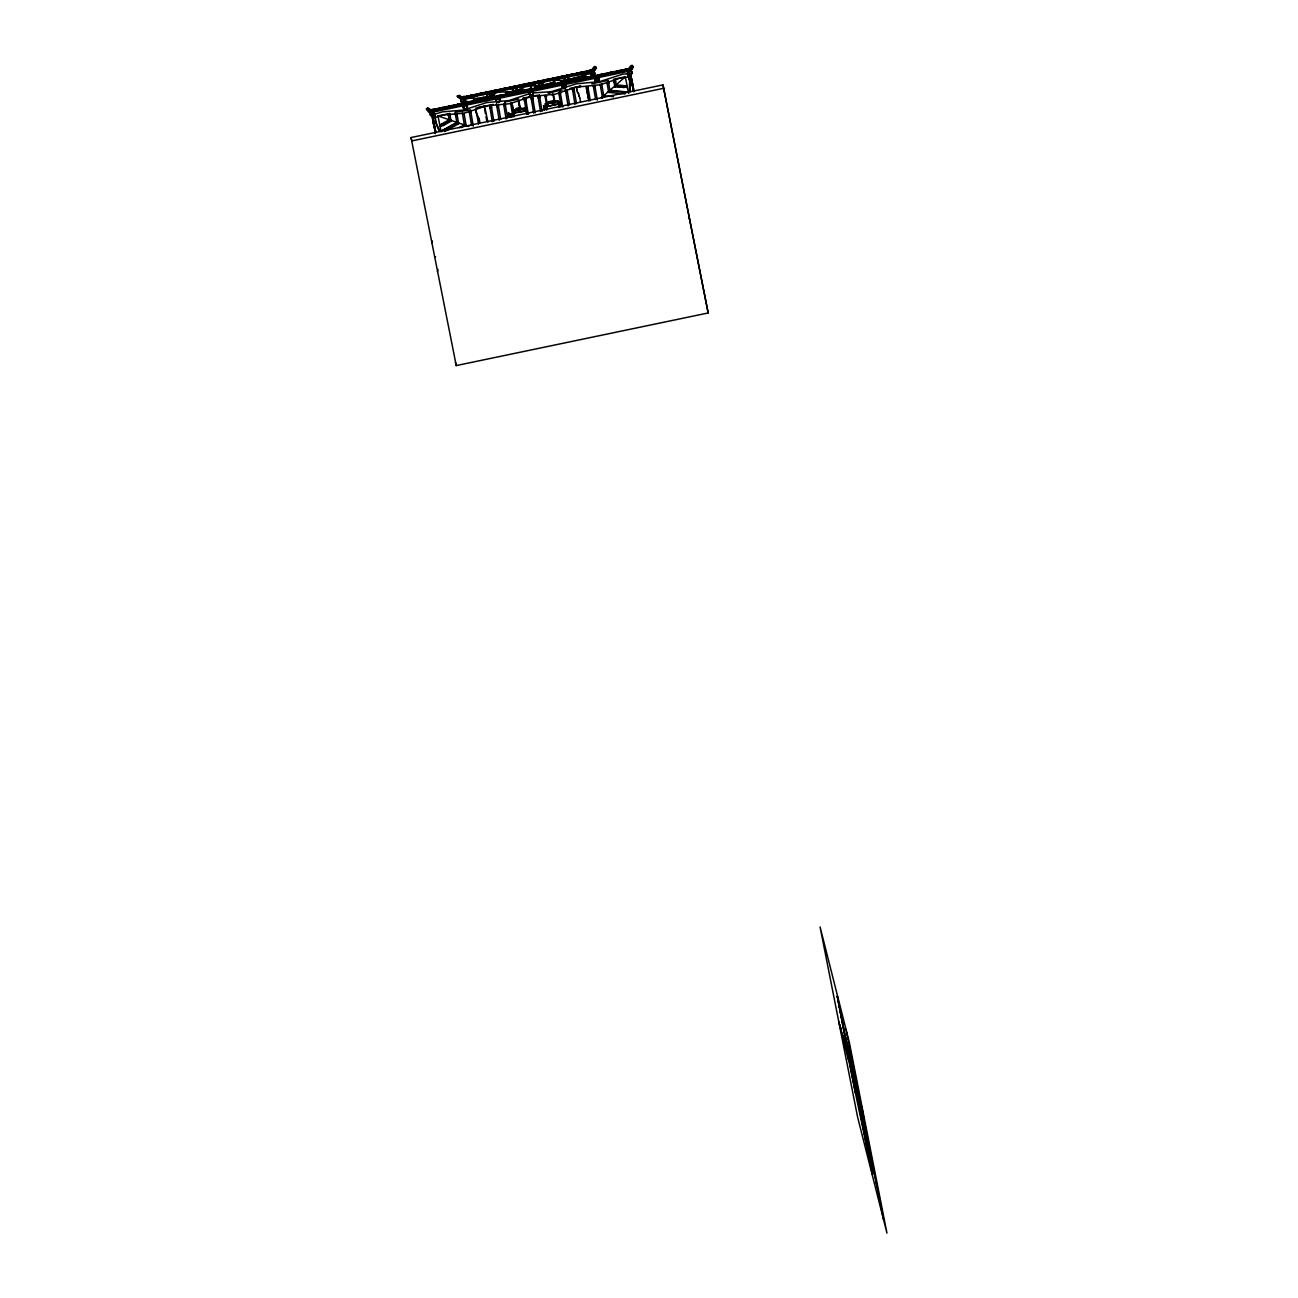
<?xml version="1.0" encoding="UTF-8"?>
<svg xmlns="http://www.w3.org/2000/svg" width="1298" height="1298" viewBox="0 0 1298 1298"><rect width="100%" height="100%" fill="white"/><g stroke="black" fill="none" stroke-linecap="round" stroke-linejoin="round"><path stroke-width="1.5" d="M476.22 112.358L475.668 110.817M577.318 91.233L576.766 89.692M508.151 114.516L507.891 113.429M544.024 108.951L543.521 105.576L544.284 106.371M630.114 91.655L630.309 82.861L627.437 73.402L629.644 80.736L629.4 91.12M433.678 110.995L432.867 109.259L431.601 111.742M509.903 114.873L509.757 115.652A6.295 6.279 -29.4 0 1 510.341 116.025L511.25 115.993A11.666 11.633 -29.4 0 1 514.105 115.506L513.181 110.784L525.658 108.188L526.81 113.981M433.224 113.705L432.088 109.665L432.266 110.46L432.088 109.665L628.135 68.713L628.492 71.195A2.288 2.028 -14.2 0 1 632.256 72.299A2.288 2.028 -14.2 0 1 629.254 74.716A2.288 2.028 -14.2 0 1 628.573 71.276C632.451 70.984 632.288 62.369 631.899 66.133M630.017 71.066L633.067 67.788L632.564 65.581M507.924 114.11L509.838 117.177A2.077 2.061 0 0 0 510.941 116.95A14.732 14.7 -29.4 0 0 513.408 116.625M552.932 103.159L552.542 103.175M464.473 97.804L462.98 96.993L590.85 70.287L591.304 72.282L593.657 69.8A2.499 0.844 -59.9 0 0 595.214 67.236C594.468 65.403 594.127 67.188 594.971 68.113M592.342 72.818L594.662 70.384A2.499 0.844 -59.9 0 0 596.22 67.82L596.139 66.944L594.825 67.658M507.907 113.705L508.897 113.072M509.546 116.885L509.108 115.652M449.351 106.858L451.753 105.641L452.061 107.101L451.12 106.598M449.514 107.199L449.043 106.29L450.666 106.112M452.483 106.647L453.051 106.209M452.402 106.225L454.787 104.992L455.095 106.468L454.154 105.965M455.209 105.446L457.545 105.365M458.811 105.69L457.87 105.884M469.47 96.409L468.107 97.528L468.351 96.458M470.671 102.412L472.066 102.088M474.808 95.435L474.159 95.468M473.884 101.585L473.754 102.574L474.37 101.747M474.078 95.922L478.199 94.657M476.755 101.147L476.447 100.563M476.95 94.592L480.568 94.932L480.666 93.813M480.049 100.611L482.499 100.741L482.191 99.281L479.806 100.498M479.887 100.936L480.795 100.335M483.619 94.3L481.104 93.278L479.903 93.537L480.163 95.306L479.562 94.576M483.262 99.492L482.775 100.287L482.531 99.297M483.781 99.638L485.809 100.335L485.549 98.567L486.62 98.713L485.825 99.654M494.522 91.428L494.83 90.503L492.413 91.655M496.112 90.99L495.511 91.801L495.625 90.811M494.522 97.399L494.944 98.437L496.631 96.993M500.785 89.692L498.189 89.805C497.118 92.872 502.294 88.524 499.698 89.4L499.844 90.065M501.969 89.367C499.422 91.882 506.042 88.037 502.407 89.091M504.922 89.838L503.316 89.481L503.949 88.507L503.981 90.033M504.322 95.225L504.078 96.523L503.218 95.825M511.071 94.04C509.108 95.955 511.282 93.213 510.179 94.04M514.9 93.18L513.343 94.3L514.608 92.758M516.782 86.56L517.707 85.879M518.437 92.645L518.746 91.736L516.377 93.667L516.62 92.58M520.563 85.392L519.817 85.928M519.898 86.349L519.508 85.344M519.346 92.612L519.07 91.671L519.297 92.693M522.429 91.606L522.348 92.71L521.796 91.606M526.242 85.392L523.808 85.068M525.966 91.022L525.512 91.752L526.469 90.795M528.627 90.535L530.931 89.708M528.529 90.941L528.205 89.757M532.375 89.594L531.223 89.043L531.596 90.487L532.212 89.108L534.046 89.254M540.633 81.547L541.055 82.585L540.795 80.817L542.321 80.492C545.241 80.671 539.108 81.466 541.964 83.737M541.347 87.761L540.698 87.777M544.17 80.833L546.604 80.216L543.927 80.606M544.381 87.128L543.781 87.94L545.841 86.431M550.595 80.298L549.719 79.762M550.157 86.609L546.523 86.285L547.74 86.025M553.613 84.711L553.11 85.36M559.552 77.994L561.012 77.328M563.851 76.696L562.44 77.02M562.91 82.748L562.05 84.127L564.484 82.537L563.77 83.072M565.571 76.809L565.214 78.561M565.49 76.387L565.733 76.501M569.043 75.803C567.291 76.079 573.164 75.949 570.942 74.603M569.368 81.514L570.568 81.255L568.086 82.066M566.431 82.455L568.102 82.374M569.66 81.806L572.142 81.255M574.511 81.531L571.883 81.271M585.074 71.828L583.808 73.369L583.922 72.38M586.647 71.925L588.919 71.212M586.599 78.351L586.355 78.237M589.925 71.731L590.85 71.13M590.217 77.507L589.146 77.377L591.888 76.809L590.671 77.069M592.375 77.166L594.971 76.16L592.196 76.744L593.008 76.906M464.1 99.995L462.477 98.34L461.407 100.238M490.06 94.576L489.216 92.288M496.485 99.2L498.432 97.983L499.13 99.946M516.004 89.156L514.381 87.501L513.31 89.4M532.261 92.742C532.861 89.367 527.199 92.109 530.395 93.618M567.907 78.318L567.031 76.679L565.344 77.247M631.136 72.088C631.834 69.086 626.463 70.887 628.913 72.834M602.45 74.554L601.769 76.111L600.147 75.414M613.143 72.769L615.138 72.347M617.459 71.715L617.67 72.51L618.659 71.536M621.207 70.676L620.704 71.487M464.116 100.676L464.295 99.978C471.434 95.809 480.195 100.79 487.626 96.766M561.353 106.095L559.86 106.598L558.318 103.71A3.521 1.201 -59.9 0 0 557.929 104.051L546.912 106.355A3.521 1.087 36.8 0 0 546.426 106.193L546.507 109.389L545.29 108.756M627.502 70.871L626.934 68.778L628.8 69.427M516.718 110.492L517.091 109.21A9.005 4.105 -11.2 0 1 519.524 108.708L520.174 108.74A4.04 1.85 -11.2 0 1 520.449 109.616L521.05 109.421M510.341 114.889L510.292 114.792A7.123 7.107 -29.4 0 0 514.008 115.165L514.04 115.408M558.838 106.939L558.773 106.842A2.077 2.061 0 0 0 559.941 106.712L560.265 103.824M434.132 110.038L435.041 109.454L433.873 109.811M448.329 107.182L446.35 108.302L446.593 107.215M462.494 97.934A1.866 1.168 -68.4 0 1 464.927 97.934L465.836 97.269M468.367 102.899L470.103 102.25C466.988 102.899 465.755 105.024 464.262 103.11L465.317 103.159M468.448 102.948L467.945 103.791M484.024 93.034L483.294 93.878M493.159 91.493L492.348 92.093L493.743 90.892M497.556 90.795L497.88 89.87L495.122 90.357L495.382 91.46L497.572 90.292M508.378 87.94L508.005 88.605M512.223 87.063L510.731 88.621L512.304 87.501M516.377 93.391L515.306 93.18M526.826 84.062L525.155 84.727M529.698 83.494L529.324 84.159M534.89 82.748L535.084 83.543L536.236 81.774L537.534 82.309M535.344 88.524L534.971 89.205M542.012 87.031L540.357 87.128L540.698 88.102M544.689 86.674L543.651 87.599L544.479 86.625M547.302 80.622L548.145 79.535M550.238 85.506L549.752 86.982M554.181 78.026L552.98 78.269L553.678 79.064M557.751 77.977L556.015 77.637L556.404 79.081L557.88 77.523M562.537 77.442L562.131 76.452L563.316 76.111M562.959 82.845L561.92 83.786L563.397 83.007M568.459 75.641L568.216 75.17M571.655 75.008L571.023 75.316M572.142 81.174L571.38 81.742M575.355 73.954C575.014 76.468 570.293 74.116 574.073 74.392M576.977 74.229L574.284 73.824L574.949 75.219M577.74 73.743L577.707 74.635L577.35 73.272L578.535 72.931M577.967 79.632L577.594 80.298M581.374 73.175L580.758 74.002L582.331 72.866M580.839 79.064L580.644 79.665M583.467 79.21L587.734 76.712L592.683 77.28L591.645 77.426M586.436 78.675L586.047 77.669M589.487 78.042L589.081 77.036M432.153 240.86L431.747 242.694M595.636 76.225L595.604 77.117L598.118 75.511L596.869 75.771M599.043 76.404L597.972 76.176L600.082 74.911M627.112 70.27L625.928 70.141M545.063 109.503L544.884 108.253A20.476 20.427 -29.4 0 0 547.091 107.864A20.476 20.427 -29.4 0 1 544.949 108.351L544.949 108.351M438.026 269.465L437.458 271.607M558.708 103.142L559.99 102.364M524.992 110.103L525.706 108.383L513.229 110.995L514.332 116.593M557.41 103.337C562.261 98.664 540.633 103.175 547.01 105.511M434.181 110.833L434.603 109.535L434.051 111.157L433.191 110.46M437.02 109.405L438.091 108.821L436.923 109.178C439.276 108.789 436.371 110.622 436.858 108.837L437.572 109.421M446.317 107.815L445.993 106.923L447.842 106.728M452.239 106.225L453.132 105.706M462.348 104.213C461.845 104.651 459.67 105.657 458.178 104.375L458.648 104.635M467.994 97.155L467.377 97.123M464.424 103.678L465.593 103.434M467.637 103.369L467.312 102.477L468.481 102.396M472.683 95.841L474.078 96.571L473.819 94.803L474.89 94.932L473.835 94.884M474.305 95.792L473.656 95.533M477.047 94.835L479.595 93.602L479.53 94.705M476.609 101.147L479.14 99.914L478.848 100.92M483.002 100.189L482.223 100.806M492.997 91.201L492.104 91.071L493.435 91.395M489.297 98.745L489.249 98.177M491.828 97.967L492.299 98.697L491.666 97.382L493.5 97.204M498.351 90.373L499.422 89.789M498.594 90.795L497.88 91.314L498.838 91.12M495.171 97.658L494.7 96.75L496.339 96.571M501.628 89.643L501.596 90.535M504.451 89.108L507.145 88.54M505.019 88.735L504.533 89.384L505.603 88.945M500.963 96.052L502.034 95.468M502.375 95.5L503.592 95.257L501.044 96.474L500.801 95.484M501.077 96.425L505.149 95.257M510.114 87.664L507.307 87.81L507.567 88.913L508.459 88.361M504.305 95.744L503.835 94.835M511.006 88.572L510.065 88.767L510.374 87.258L511.428 87.68M507.129 95.208L508.199 94.608M514.689 86.706L513.391 86.544L513.651 87.647L515.825 86.982M510.325 94.576L509.627 95.079L510.568 94.884M517.788 86.317L516.442 85.895L516.864 86.982L519.168 85.327L518.875 86.333M513.229 93.943L512.807 93.781M519.671 85.928L520.741 85.327M516.182 92.872L517.87 92.109M522.721 85.295L525.414 84.727M522.267 91.606L523.337 91.006L522.088 90.941L522.348 92.71M523.078 91.574L522.753 92.336M529.032 83.916L529.779 83.916M531.856 83.38L532.732 82.861M528.367 90.325L529.243 89.805M528.448 90.763L526.485 90.714M535.084 83.543L535.701 82.715L534.792 82.52L536.966 82.001M534.76 89.384L534.289 88.491L535.165 88.978L533.9 89.562M540.974 81.466L541.866 80.947M541.185 82.261L541.055 82.585M544.024 80.833L544.917 80.314M547.075 80.2L549.622 78.967L548.162 79.973M546.62 86.512L549.054 85.83M546.15 87.453L545.468 86.382L546.62 87.193L547.139 86.074L547.107 87.258L547.253 86.009L546.442 85.863L546.701 87.615L544.187 87.128M553.354 79.73L554.132 78.837M559.243 77.653L560.72 76.906M559.454 78.448L558.286 78.042M558.611 78.107L559.324 78.772L559.065 77.004L559.649 77.961M558.805 83.964L559.324 84.11M559.276 84.711L558.254 84.484L559.535 83.51M565.23 76.16L566.496 75.365L564.695 76.842M565.555 82.748L565.101 83.494L566.658 82.358M567.94 82.066L568.654 81.985M571.071 81.32L571.055 82.537L568.946 81.401M577.513 73.84L578.989 73.094M577.594 74.262L578.064 73.856M575.095 80.2L574.105 81.904M581.585 72.299L580.384 72.542L580.871 73.532M583.613 72.574L584.489 72.039M584.944 71.601L586.258 71.861L582.477 72.948M586.209 78.253L588.838 77.442L587.734 77.994M592.294 76.971L593.364 76.387M431.504 113.543L431.293 112.553C425.987 113.543 427.366 105.154 427.561 108.821C429.411 112.942 434.327 109 430.693 113.64M432.851 110.427L433.581 109.957L427.399 109.016M429.167 111.806L429.865 110.865M431.682 109.795L431.553 113.948L431.001 111.125M432.137 111.612L431.293 112.553M462.915 98.502L462.218 99.443C455.225 96.928 455.809 92.937 463.629 98.924L462.98 96.993M463.272 97.545L459.995 96.117C459.541 98.697 456.653 93.878 457.464 96.798M459.914 98.534L460.612 97.593M461.861 98.064L462.575 97.123M590.785 71.066L593.9 67.042M628.037 69.378L630.99 65.533M604.852 74.343C605.371 75.252 604.495 74.035 607.578 73.532L606.328 73.791M612.948 72.769L613.792 71.779L610.969 72.38L611.699 73.175M616.469 71.617L614.425 72.737M617.783 71.406L617.653 72.234L617.296 71.147M620.931 71.39L620.12 72.007L621.109 71.796M623.997 70.303L623.965 71.195L623.608 69.832L626.496 69.573L624.971 69.378L625.587 70.043M624.046 70.611L624.419 69.897L623.965 71.195M428.259 107.88L429.151 108.967M628.573 93.424L625.295 76.809L615.09 78.935L616.307 85.733L627.096 85.911L616.096 84.873L614.911 86.95L614.7 86.09L621.937 86.771M613.548 79.259L614.911 86.95L627.356 87.29M525.041 110.995L525.414 110.719A3.521 1.201 -59.9 0 1 525.901 110.476L527.442 113.364L528.935 112.861M597.745 79.551C600.163 76.095 592.764 77.62 596.301 79.859M436.225 109.827L437.54 109.551M444.581 107.393L443.218 108.497L444.078 108.042M452.402 106.55L452.872 105.722M454.819 106.533L455.76 106.322L455.127 105.024M467.669 97.253L467.426 96.23L465.252 97.675M465.025 97.691L464.684 96.717L464.944 97.821M474.159 95.776L474.63 94.965M471.32 102.38L470.347 101.844L473.137 101.617L472.277 102.071M472.602 102.169L475.019 101.033M487.075 92.385C484.819 94.77 487.724 91.85 488.665 92.791M486.247 94.024L485.987 92.255L487.204 92.012L485.63 93.424L486.653 93.651M479.952 100.838L479.173 101.439L480.13 101.244M490.19 92.19L489.703 93.018M492.429 91.963L491.877 92.077M495.479 91.331L494.846 91.947L495.787 91.752M489.881 98.113L488.681 98.372L488.973 99.394L489.946 98.356M499.47 96.36L497.815 96.458L498.724 96.669M525.658 84.419L528.87 85.133L529.113 83.818M532.164 83.186L531.92 84.484L529.698 83.867M532.813 83.283L532.018 83.705L532.569 82.926M537.924 88.134L537.697 89.221L538.605 87.94M539.043 88.102L537.112 88.848M549.833 86.203L550.823 85.717M562.456 77.345L561.645 77.474M556.728 84.5L555.966 85.408L556.874 84.127M565.409 76.274L566.399 75.787M568.784 75.982L567.745 76.209M571.509 75.008L570.958 76.047M565.214 82.504L564.095 83.121M565.295 82.926L564.727 82.131M581.001 72.915L579.606 73.597M576.912 79.584L577.139 80.606L578.048 80.054M585.138 72.331L586.728 73.045L589.276 71.13M577.967 80.005L580.19 80.622L581.585 78.772M589.779 71.195L589.892 72.088M590.671 71.195L589.779 71.731L589.535 70.725M586.371 78.561L585.252 78.643L586.193 78.935M592.375 76.874L591.823 74.521M592.456 77.296L592.131 76.404M595.49 76.225L598.183 75.738M598.751 76.468L601.282 74.846L600.293 74.895M601.866 75.333L603.538 74.667M611.893 72.948L611.066 72.802L612.315 72.542M614.635 72.185L615.43 71.698M617.734 71.925L616.745 72.071M631.899 69.459L630.893 68.875M436.55 110.346L437.507 110.152M438.124 109.178L440.46 109.081M443.51 108.448C441.369 109.34 444.727 109.259 442.942 107.556L443.916 108.107M444.841 107.88L446.544 107.815M449.595 107.166L447.875 107.247M448.508 107.199L449.676 107.604M451.769 107.166L452.645 106.533M455.679 105.901L454.495 106.014M464.392 98.307L465.349 98.113M458.405 106.063L459.395 104.359L458.243 104.732M467.442 97.675L468.383 97.48M471.352 96.409L470.493 97.042L470.476 95.598L469.389 96.425M470.493 97.042L471.434 96.831M463.824 103.759L464.489 104.797L464.814 103.986M467.864 103.353L466.258 102.996M475.49 95.143L476.544 94.235L476.577 95.76L477.518 95.565M470.184 102.688L470.59 103.516L470.898 102.72M472.764 102.185L474.03 102.51M483.521 93.862L481.98 93.424L482.661 94.494M475.652 101.536L476.674 102.25L477.404 101.114M491.796 92.58L492.737 92.385M486.831 99.005L489.168 98.908M490.693 98.34L492.299 98.697M501.791 90.049L500.265 90.114M500.931 90.682L500.914 89.237L500.931 90.682L501.872 90.471M496.956 97.074L498.383 97.431M507.891 88.783L504.257 88.442L504.516 90.211M506.885 88.54L507.972 89.205M500.168 96.474L501.353 96.36M512.45 87.583C513.391 88.67 515.014 87.226 513.473 86.966M507.112 95.89L507.437 95.095L503.9 95.192L505.117 94.932M517.01 86.869L516.15 87.501L517.107 87.29M520.06 86.236L518.535 86.301M518.794 85.911L520.141 86.658M521.926 85.7L522.786 86.398L523.873 85.116M515.387 93.294L516.653 93.602M518.356 92.223L519.297 93.342L519.622 92.547M522.656 91.915L521.796 91.087L519.119 92.012L520.985 91.898M523.37 91.12L522.169 91.363L525.706 91.282M535.279 83.056L533.754 83.121M534.419 83.672L534.419 82.245L534.419 83.672L535.376 83.478M527.897 91.266L528.838 91.071M538.005 83.218L537.518 81.806M530.671 89.724L531.482 90.795L531.677 89.903M533.981 90L534.922 89.789M542.889 81.222L544.495 81.579M546.669 80.395L547.545 80.947M540.065 88.718L539.4 88.167L541.023 88.524M542.791 87.566L543.7 87.518M553.548 79.243L552.688 79.859L553.629 79.665M556.599 78.61L555.739 79.227L556.68 79.032M553.11 85.554L550.839 85.636M552.315 85.441L553.191 85.976M561.158 77.393L562.764 77.766M555.366 84.808L555.836 85.717L556.485 84.159M567.648 75.771L568.865 76.485M560.525 83.705L561.969 83.705M564.419 83.64L564.419 82.196L564.419 83.64L565.376 83.429M574.868 74.781L574.008 75.414M576.864 74.294L577.999 74.586M580.076 73.337L581.033 73.937M583.094 73.077L584.084 73.305M575.192 80.541L577.188 80.525M587.037 72.25L585.917 71.958M590.087 71.601L589.049 71.747M588.967 71.325L590.168 72.039M582.997 78.302C584.424 79.827 580.855 79.292 583.646 79.616M589.649 77.912L588.903 77.685M587.459 77.604L588.757 77.02L588.789 78.545L589.73 78.351M557.605 101.828L559.211 107.215M595.798 76.631L594.906 77.263L595.896 77.053M604.235 74.424L605.339 75.089M608.405 74.002L606.831 74.083M607.642 73.775L608.502 74.424M608.081 74.797L607.821 73.029L611.277 73.402M613.11 72.25L614.798 73.11M617.524 72.834L616.712 71.747L617.945 72.445M624.257 71.13L623.267 71.341L624.176 70.709M626.09 70.157L627.405 70.481M601.655 83.818L603.878 96.62L602.483 97.853L602.256 96.993M601.412 97.739L625.295 76.809M613.597 96.701L603.651 95.776L602.483 97.853L600.082 83.997M440.249 108.561L441.223 108.61M449.465 107.085L450.357 105.852L450.974 106.533M469.6 95.971L467.751 96.166L469.081 96.49M468.172 96.944L467.734 96.084L467.978 97.853M471.044 96.377L472.504 95.776M480.276 93.975L481.169 93.521M480.357 94.413L481.234 94.024M485.923 99.021L485.809 99.686M486.004 99.443L485.144 99.313M492.348 98.096L491.277 98.47M510.795 88.053L510.357 87.177L510.601 88.945M507.226 94.576L509.595 93.553L509.627 95.079M519.314 92.515L520.206 92.142M525.495 90.746L527.864 89.74L528.172 91.201M541.493 81.028L540.974 82.147L540.503 80.963L537.843 81.871M547.642 79.827L547.269 80.995M538.378 87.891L537.323 87.842L538.962 87.664M549.946 86.09L552.25 85.246M568.573 75.544L569.449 75.154M574.543 80.93L575.176 80.622M586.826 71.715L587.134 72.672M577.253 79.941L578.762 79.389M589.876 71.082L590.768 70.709M617.653 71.504L620.055 71.439M510.179 113.867L510.341 114.046A17.198 17.166 -29.4 0 1 513.489 113.818M433.727 110.557L433.5 109.535L432.266 110.46M432.461 110.427L433.564 109.876M436.777 109.924L436.55 108.902L434.798 109.454M438.756 109.146L439.649 108.61L438.448 108.854M440.882 108.188L442.618 107.539L442.634 109.064M439.99 108.626L442.699 107.977L441.482 108.221M444.76 107.458L445.652 106.907L445.685 108.432M444.938 107.458L446.139 108.188M448.037 106.728L448.654 107.377M450.844 106.176L451.769 105.722L451.444 106.647M463.078 97.366L464.359 96.782L464.57 97.739M464.457 97.204L463.548 97.756M467.718 97.61L467.41 96.149L465.771 97.22M469.551 96.052L470.46 95.5L470.671 96.458M459.151 104.375L460.871 103.726L460.904 105.252M473.348 95.922L473.527 94.949L471.774 95.517M472.488 95.857L473.527 94.949L473.527 96.393M460.011 104.197L460.968 104.148L459.752 104.408M461.455 105.43L461.196 103.662L463.921 103.094L463.954 104.619M475.636 94.786L476.544 94.235L476.804 95.338L475.019 94.803M464.408 104.359L464.035 103.597L461.861 105.057M466.063 102.996L466.972 102.461L467.004 103.986M476.139 102.071C475.376 99.573 463.094 102.85 467.053 102.883L465.852 103.142M468.935 102.299L470.006 101.812L470.038 103.353M469.357 102.282L470.038 101.909M472.148 101.731L473.056 101.179L473.089 102.704M483.602 93.148L485.679 92.32L485.712 93.862M483.034 93.326L485.76 92.758M487.626 92.255L488.729 91.687L488.924 92.645M488.259 92.174L488.746 93.213M475.328 101.439L475.814 101.552M487.902 92.661L488.811 92.126M490.871 91.606L491.764 91.055L491.715 92.158M477.713 100.66L476.496 100.903L479.238 100.335L478.021 100.595M490.758 92.044L491.309 91.541M493.905 90.957L494.814 90.422L495.382 92.126M494.895 90.844L493.986 91.395M485.338 99.427L483.846 98.859L484.024 99.654M496.842 90.763L497.945 90.211M486.555 98.648L488.275 97.999L488.308 99.524M490.417 97.918L491.325 97.366L491.358 98.891M489.687 98.437L491.407 97.788L490.466 97.837M490.612 97.918L490.79 97.918M493.986 97.642L494.376 96.733L494.538 97.593M506.707 88.378L506.09 88.426M497.118 97.107L497.442 96.182L496.404 97.074M510.065 88.767L510.033 87.242L508.946 87.793M500.947 96.733L500.476 95.549L497.734 96.036L497.994 97.804M499.341 96.133L500.541 95.89L499.454 96.441M513.164 87.031L512.256 87.583M512.093 87.518L513.083 86.609L512.791 87.615M502.602 95.371L503.267 95.435M515.744 86.544L514.917 86.22L516.215 86.398M505.555 95.095L506.626 94.608L505.425 94.868M506.577 95.711L506.544 94.186L505.019 94.77M520.676 85.279L522.218 84.695L522.25 86.22M508.151 94.559L509.676 93.975L508.475 94.235M522.299 85.116L519.573 85.7M511.201 93.667L510 93.91L512.629 92.921L512.661 94.446M523.97 84.646L525.252 84.062L524.473 84.954M525.219 85.035L525.284 84.143L525.284 85.587M514.787 92.823L515.841 93.148M526.777 83.997L528.302 83.429L528.335 84.954M529.811 83.364L531.353 82.796L530.622 83.332M518.259 92.126L518.762 93.164M530.768 83.689L531.92 84.484M520.758 91.996L521.861 91.428L520.644 91.687M520.904 91.477L521.877 91.525M533.575 83.121L534.468 82.585M523.289 90.941L524.83 90.454L525.301 91.639M536.334 82.066L537.437 81.514L536.626 82.488M524.846 91.898L524.814 90.373L523.694 91.055M538.751 81.531L540.487 80.882L540.503 82.407M527.085 90.633L527.962 90.892M539.465 81.871L540.503 80.963M527.41 90.714L526.745 90.422M530.006 89.643L530.898 89.108L530.931 90.633M529.47 89.838L528.254 90.097L530.996 89.53L529.779 89.773M543.635 80.752L543.554 81.774M546.28 80.622L546.588 79.697L546.539 80.59M546.604 81.141L546.572 79.616L546.198 80.508M536.09 88.378L536.999 87.826L537.031 89.351M539.222 88.167L540.033 87.193L540.293 88.296L539.66 87.777M539.465 88.086L540.065 87.274L540.341 88.67M550.936 78.983L552.656 78.334L552.688 79.859M552.737 78.772L550.011 79.34M542.175 87.096L543.083 86.56L543.57 87.826M555.706 77.702L554.051 78.772M542.807 87.063L542.077 87.534M543.181 87.063L542.272 87.534M554.489 77.961L556.274 79.405M545.225 86.463L546.15 86.009L546.442 87.388M557.734 78.042L558.838 77.491M549.2 86.82L549.2 85.376L549.654 86.56M561.823 77.961L561.807 76.517L560.704 76.988M561.904 76.939L561.417 77.328M548.6 86.171L548.048 85.96M561.872 76.858L560.785 77.409M551.309 85.197L552.218 84.646L552.25 86.171M562.488 77.815L562.115 76.371L564.841 75.787L565.149 77.263L563.835 76.777M551.228 85.554L552.299 85.084L551.098 85.327M553.532 84.662L555.268 84.013L555.284 85.538M567.907 76.679L567.907 75.235L566.35 75.738M553.824 84.759L552.624 85.003L555.122 85.051L555.284 84.094L555.56 85.392M567.989 75.673L567.875 76.258M554.684 84.905L554.132 84.695M567.972 75.592L566.496 75.365M557.41 83.916L558.302 83.38L558.335 84.905M569.4 75.089L570.925 74.521L571.234 75.998M556.664 84.451L558.416 83.883L557.588 83.916M560.444 83.283L562.212 82.812M560.898 83.64L561.369 82.829L561.061 83.753M573.391 74.781L574.543 75.592M576.117 73.791L577.01 73.256L577.042 74.781M563.575 83.072L564.484 82.537M576.02 74.148L577.107 73.678M567.145 82.472L567.453 81.547L565.717 82.115M578.973 73.175L580.06 72.607L580.092 74.148M566.869 82.358L566.317 82.147M580.141 73.045L579.249 73.58M579.427 73.58L580.06 72.607L578.421 73.694M569.384 81.385L570.487 80.833L570.52 82.358M582.007 72.542L583.11 71.974L582.964 73.029M582.283 72.948L583.126 72.055L583.143 73.499M579.654 80.46L578.957 79.389L579.768 79.584M580.32 80.314L579.93 78.854L582.753 78.724L581.536 78.967M584.846 78.123L585.706 77.653L585.966 78.756L585.333 78.237M589.324 78.724L589.065 76.955L591.791 76.387L591.823 77.912M592.099 77.848L591.823 76.468M596.918 75.56L598.037 75.073L598.054 76.614M600.26 74.976L601.185 74.424L601.445 75.527M601.769 76.111L601.526 74.343L604.365 73.84L604.836 75.041L604.69 73.775M605.906 73.694L607.594 73.613M616.972 72.656L616.972 71.212L616.015 71.682M615.787 71.812L617.037 71.552L615.901 72.12M620.12 72.007L620.103 70.465L618.935 71.163M621.466 70.465L623.251 69.816L623.267 71.341M625.474 69.703L626.399 69.151L626.431 70.676M553.029 85.214C554.992 83.559 561.726 80.849 561.385 84.273M547.204 104.538L548.405 104.035M449.514 106.55L450.309 106.387M455.598 105.284L457.464 105.268M489.622 92.401L490.693 91.541M492.575 91.331L492.348 92.758M513.894 86.885L515.046 86.447M501.353 96.166L500.768 95.387L501.158 96.847M504.403 95.533L503.819 94.754L504.078 96.523M523.289 84.922L523.191 86.025M519.622 92.353L520.482 91.59M554.051 78.399L553.273 79.292M540.942 87.891L540.374 87.209L540.617 88.897M556.599 78.399L557.231 77.377M562.683 77.134L563.186 76.874M559.114 83.656L560.282 83.218M602.029 74.684L600.714 75.414M459.151 95.192L459.995 96.117M443.218 124.073L449.4 120.6L451.104 121.168L449.741 113.478L450.292 116.366L448.751 116.69L448.199 113.802L449.4 120.6L449.189 119.74L439.795 125.03L443.218 124.073L443.494 125.452L440.071 126.409L450.893 120.308L451.104 121.168L443.494 125.452M455.42 114.354L456.961 123.164L456.75 122.304L441.012 131.179L456.961 123.164L458.665 123.748L456.928 113.851M444.711 130.627L449.854 127.723M453.294 125.792L458.454 122.888L458.665 123.748L444.711 131.601L444.435 130.222M459.216 127.756L464.311 124.884L466.225 126.312L464.084 113.494L462.526 113.818M461.098 127.675L464.538 125.728L466.225 126.312L466.014 125.452M515.858 109.795L516.182 109.697A10.546 4.819 -11.2 0 0 515.695 109.243L515.987 108.659A5.143 2.353 -11.2 0 1 518.226 107.896A4.462 2.044 -11.2 0 1 519.881 107.685A1.898 0.876 -11.2 0 1 520.66 107.75M548.291 103.142L548.616 103.045A10.546 4.819 -11.2 0 0 548.145 102.591L548.421 102.007A5.143 2.353 -11.2 0 1 550.66 101.244A4.462 2.044 -11.2 0 1 552.315 101.017A1.898 0.876 -11.2 0 1 553.094 101.082M443.575 107.718L444.224 107.653M471.417 95.695L471.028 96.555M462.477 103.84L462.007 103.824M483.943 93.537L482.953 92.904L483.213 94.008M467.394 102.899L468.27 103.029M501.855 89.335L501.304 89.513M485.274 100.173L485.241 98.648L482.775 99.768L483.846 99.703M504.987 89.124L504.257 88.442M507.696 89.27L507.307 87.81L508.216 88.021M492.364 97.983L491.666 97.382L491.893 99.07M507.599 94.803L506.869 94.121L507.242 95.581M526.566 84.63L525.576 83.997L525.95 85.441M532.391 83.397L531.661 82.715L532.326 84.11M553.613 78.513L553.224 80.038M559.616 83.948L558.708 83.737L560.282 83.656M568.394 81.644L568.135 82.861M574.754 80.33L574.105 81.239M574.576 80.8L573.846 80.135L574.235 81.579M583.629 78.464L583.24 79.989M581.147 79.827L582.688 79.811M595.879 75.917L595.571 77.036M598.475 75.527L599.692 75.17M624.338 70.416L624.971 70.141M624.922 69.914L623.673 70.173L624.598 70.368M558.821 104.878L559.406 105.284A6.295 6.279 -29.4 0 0 559.016 105.852L558.789 105.884M515.063 111.011L516.036 110.606A4.186 1.915 -11.2 0 0 515.777 110.054M437.101 110.508L436.842 108.756L437.832 108.821M471.855 95.938L470.849 95.874M479.903 93.537L482.742 93.764M490.287 91.687L489.038 91.623C490.904 93.602 486.328 92.336 487.35 94.819M474.646 101.098L473.462 101.552L475.117 101.455M482.888 100.66L482.499 99.216L483.7 99.216M483.667 99.768L482.596 99.638L483.797 99.378M514.057 87.94L513.391 86.544L514.835 86.544M486.847 98.745L485.63 99.005L486.701 99.135M517.529 86.398L516.523 86.333M522.786 86.398L522.526 84.63L523.775 84.695M528.87 85.133L528.611 83.364L529.876 83.429M501.937 95.955L500.866 95.825L502.066 95.565M538.41 82.845L537.745 81.45L539.011 81.514M516.247 93.975L516.004 92.207L517.188 92.223M541.883 81.32L540.877 81.239M547.967 80.054L546.977 79.973M552.98 78.269L554.23 78.334M526.209 90.811L525.219 90.73L526.42 90.487M535.555 88.572L534.354 88.832L536.22 88.718M568.589 76.55L568.199 75.089L569.189 75.17M541.347 87.209L540.439 87.55L542.012 87.469M572.402 75.008L571.331 74.878M574.673 75.268L574.284 73.824L576.15 73.71M550.579 85.717L549.573 85.652L550.774 85.392M580.758 74.002L580.384 72.542L582.25 72.445M556.647 84.078L555.576 83.948L556.371 84.597M584.765 71.552L584.214 72.558M586.55 71.698L587.556 71.779M564.971 83.802L564.711 82.034L566.058 82.455M565.993 82.212L564.792 82.472L565.798 82.537M571.866 80.898L570.877 81.19L572.094 80.947M574.933 80.638L573.927 80.557L575.128 80.314M583.792 78.383L584.635 78.14M586.404 79.048L586.031 77.588L587.767 77.929M592.488 77.766L592.115 76.322L593.446 76.809M596.415 76.225L595.295 76.095M598.621 76.777L598.362 75.008L599.66 75.073M604.917 75.462L604.673 73.694L605.695 73.759M609.151 73.207L607.902 73.467L609.07 72.769M615.463 71.877L614.214 72.153L616.144 72.023M626.983 70.855L626.739 69.086L628.216 69.086M489.524 96.068L497.864 92.207L513.213 91.639M553.273 102.964L553.824 102.883A4.786 2.19 -11.2 0 1 554.895 102.737M444.013 107.977L445.62 107.88M486.993 92.336L487.853 92.158M447.047 107.345L447.55 106.76M490.125 92.126L490.985 91.947M453.148 106.079L454.008 105.884M465.236 103.094L466.112 102.915M505.506 88.507L504.289 88.524L504.516 89.562M508.313 87.891L510.065 87.842M517.431 85.976L518.892 85.846L518.08 85.895M492.899 97.366L491.731 97.723L492.932 97.48M496.031 97.074L494.765 97.09L495.982 96.847M540.795 80.817L542.045 80.882M508.118 94.186L507.437 95.095M523.419 91.428L526.907 89.497L531.758 88.881M569.287 75.592L568.199 75.089M532.31 89.546L534.03 88.897L532.829 89.14M535.263 88.475L537.08 88.264L535.977 88.816M574.836 80.2L576.604 80.168M517.318 90.552C528.854 81.871 544.333 89.578 555.804 80.184C568.313 81.66 579.395 75.414 591.109 73.499L592.277 77.653M599.481 75.511L600.082 75.349M602.629 74.473L601.607 74.781L602.889 74.83M606.052 74.181L604.754 74.116L606.004 73.856M608.859 73.11L610.644 72.445L611.228 74.148M627.761 69.151L626.82 69.508L628.135 68.713M465.966 97.139L464.684 96.717L465.073 98.161M499.454 90.146L498.172 89.724L498.432 91.493M502.504 89.513L501.223 89.075M435.073 109.811L436.485 109.795M438.043 108.756L439.568 108.172L439.6 109.713M456.296 104.943L457.837 104.359L458.145 105.836M453.894 105.544L452.759 105.787M532.861 82.731L533.932 82.634M541.996 80.817L543.067 80.719M550.758 85.197L549.492 85.214L549.865 86.674M571.996 80.768L573.554 80.8L572.402 80.882M593.462 75.965L593.64 76.76L594.89 75.738L594.906 77.263M618.513 71.049L620.12 71.066M621.823 70.806L623.332 70.238L622.083 70.498M520.839 109.681L521.374 109.535A4.786 2.19 -11.2 0 1 522.656 109.389L523.467 109.6M529.909 93.553L508.848 100.579L486.799 102.558L463.467 110.054L442.537 111.871L434.278 114.273L435.073 117.404L443.316 114.987L464.262 113.169L486.442 105.901L509.643 103.694L531.823 96.425L555.009 94.219L576.069 87.193L600.39 84.743L620.363 78.01L628.865 76.923L628.086 73.791L622.91 74.132L599.595 81.628L576.409 83.818L551.017 91.72L533.283 92.921M464.359 96.782L463.305 97.691M467.41 96.149L466.209 97.155M471.158 96.896L470.768 95.435L472.115 95.857M473.494 94.868L472.44 95.792M473.819 94.803L475.165 95.225M477.242 95.63L476.853 94.17L478.216 94.576M482.629 92.969L481.639 93.878M485.679 92.32L484.689 93.229M488.729 91.687L487.513 92.693M503.949 88.507L502.878 89.432M506.983 87.875L505.928 88.799L507.08 88.296L507.567 89.578M510.033 87.242L508.978 88.15M519.865 86.723L519.492 85.262L520.693 85.019M522.526 84.63L525.252 84.062M525.576 83.997L526.777 83.737M528.302 83.429L527.248 84.338M528.611 83.364L530.574 83.689M531.353 82.796L530.282 83.705M531.661 82.715L533.608 83.04M534.971 83.851L534.711 82.082L536.366 82.439M537.745 81.45L538.962 81.206M544.219 81.628L543.846 80.184L545.046 79.924M546.572 79.616L545.793 80.508M547.139 81.303L546.88 79.551L549.622 78.967M551.131 78.659L549.93 78.902L550.19 80.022M552.656 78.334L551.601 79.259M559.324 78.107L560.411 76.647M560.59 76.679L561.791 76.436M566.674 75.414L567.875 75.154M570.925 74.521L569.773 75.008M571.25 74.457L572.45 74.197M572.759 74.132L573.976 73.889M577.01 73.256L575.874 73.743M583.11 71.974L581.958 72.461M586.842 72.737L586.469 71.276L587.669 71.017M589.763 72.412L589.503 70.644L591.028 71.082M591.985 70.498L462.364 98.356M482.58 94.056L482.661 93.05M485.63 93.424L484.819 92.791M504.565 89.465L504.046 89.302M513.7 87.566L513.181 87.404M550.222 79.941L549.638 80.508M552.802 79L552.948 79.713M507.015 89.4L507.015 87.956M529.276 84.759L528.4 84.581M555.739 79.227L555.722 77.783M462.559 98.972L591.482 72.055A2.288 2.028 -14.2 0 1 594.987 73.094A2.288 2.028 -14.2 0 1 591.985 75.527A2.288 2.028 -14.2 0 1 591.304 72.071M473.446 99.443L494.684 95.014M505.36 92.775L523.289 89.027M534.744 86.641L553.045 82.812M560.411 81.271L585.966 75.933M530.46 87.534L531.434 87.339M554.457 83.121L555.284 82.342M584.278 76.89L585.236 76.696L585.739 79.178M463.078 104.424C462.348 100.124 464.57 106.631 462.721 103.337M463.321 102.996L463.094 104.229L464.132 104.051M435.771 132.185L431.325 110.265L629.059 68.972M435.398 109.486L436.599 109.243L435.706 109.778M440.703 108.269L439.876 108.107L441.174 108.286M446.35 108.302L445.993 106.923L447.258 107.02M452.142 105.998L453.359 105.738M453.667 105.673L454.868 105.43L453.976 105.965M456.718 105.041L457.723 104.911M462.802 103.775L463.775 104.132M464.944 103.24L465.528 103.207M468.578 102.558L468.075 103.029M471.612 101.925L471.142 101.909M476.188 100.968L474.987 101.228L476.106 100.546L476.415 102.023M480.747 100.027L479.465 99.849L479.725 101.617M481.071 99.962L482.678 100.546M484.122 99.313L485.111 99.183M487.156 98.68L488.356 98.437L487.642 98.972M497.815 96.458L499.016 96.198M508.151 94.3L506.95 94.543L507.761 94.705M514.235 93.018L513.034 93.278L513.846 93.44M516.782 92.856L517.285 92.385M532.505 89.205L531.304 89.465L532.115 89.627M544.998 86.593L545.468 86.382M575.452 80.233L576.572 79.567L576.604 81.093M577.139 81.255L576.896 79.502L578.243 79.908M578.502 79.6L579.703 79.356L578.843 79.811M581.228 79.032L580.011 79.292L580.839 79.438M584.587 78.334L585.787 78.075L584.895 78.626M603.181 74.457L604.43 74.181L603.489 74.732M609.476 73.126L610.725 72.866L609.541 73.369M613.889 72.217L613.321 72.266M621.758 70.563L620.509 70.822L621.353 70.984M462.575 101.861L463.564 104.132L462.542 103.305L462.721 104.1M439.13 109.081L440.054 109.454M441.742 108.01L442.926 109.016M455.079 106.387L454.511 105.511M461.488 104.684L460.871 104.813M509.546 94.657L508.881 94.089L509.708 94.576M527.799 90.844L527.88 89.822M540.649 88.15L539.984 88.296M558.594 84.759L557.848 83.851M620.412 71.942L619.86 71.082M622.148 70.741L623.559 71.276M433.5 110.979L433.256 110.07M479.173 101.439L478.913 100.53M497.442 97.626L497.751 96.117M543.116 88.086L542.613 87.031M567.469 82.991L567.064 82.05M577.545 80.898L576.669 80.346M610.66 73.97L609.898 72.996M610.969 72.38L611.65 73.775M431.261 112.455L629.595 71.066M431.812 112.65L431.536 113.737M432.883 118.069L432.25 114.808L435.739 132.412M630.001 73.726L631.883 80.411M431.861 115.344L435.43 133.613M432.526 116.187L432.153 116.966L431.877 115.571M631.509 78.724L631.396 80.8L630.147 74.311L630.86 75.235M630.39 75.609L630.244 74.781M441.142 131.844L437.994 115.928L449.822 113.461M455.079 112.358L470.557 109.843M477.421 107.702L493.208 104.408M504.857 101.974L518.827 99.054M522.769 98.226L536.577 95.338M547.983 92.969L562.212 89.984M570.098 88.345L579.946 86.285M591.774 83.818L607.545 80.525M478.102 107.702L484.657 106.339L487.918 122.142M548.908 92.921L552.542 92.158M580.839 86.252L576.507 88.069M630.52 76.241L631.363 77.977M432.834 117.761L432.753 119.935L432.997 118.524M448.345 114.484L449.887 114.159M477.453 108.415L475.749 108.042M491.228 105.527L491.634 107.734L490.092 108.058L489.687 105.852L491.082 104.846L493.857 121.444M524.132 98.664L525.674 98.34L526.079 100.53L524.538 100.855L523.986 97.967M532.569 96.896L532.975 99.102L531.434 99.427L531.028 97.22L532.423 96.214L535.198 112.812M537.907 95.776L539.465 95.452L539.871 97.658L538.313 97.983L537.761 95.095L540.552 111.693M573.911 88.264L574.316 90.471L572.775 90.779L572.369 88.589L573.765 87.583L576.507 103.58M630.731 77.134L631.396 77.945L630.585 76.485M475.457 109.746L475.717 110.914M433.143 119.286L432.477 118.459L433.321 120.211M457.188 114.922L455.647 115.246L455.241 113.056M469.422 112.374L470.963 112.05M503.867 105.17L505.409 104.862L505.003 102.656M510.763 103.743L512.304 103.418M545.209 96.539L546.75 96.214M552.104 95.111L553.646 94.786L554.895 102.282M558.984 93.667L560.541 93.342L560.136 91.136M588.091 87.583L586.55 87.907L588.432 99.151M593.446 86.463L594.987 86.139M600.325 85.035L601.866 84.711M607.221 83.591L608.762 83.267L608.356 81.06M631.542 78.854L631.574 79.146M432.932 120.892L434.506 126.263M631.737 79.746L633.554 91.623L629.984 73.045M433.548 121.379L433.321 122.823L433.305 120.211M631.785 80.119L633.035 86.479M631.655 81.904L632.483 83.656M434.197 124.624L433.435 123.342L434.376 125.646M433.662 124.397L433.856 125.322M477.258 115.295L477.989 117.583M632.353 82.975L631.688 82.099L632.402 83.283M578.632 94.235L578.405 93.31L579.07 96.474M632.71 84.792C631.931 82.699 633.392 87.826 632.272 85.068M434.554 126.441L434.944 128.453M513.878 116.544L512.661 110.492L526.014 107.702L527.215 113.77M546.28 109.778L545.079 103.726L558.416 100.936L559.633 106.988M434.116 126.717L435.755 132.51M546.75 109.827L545.582 104.018L558.059 101.422M632.467 86.122L633.035 88.945L633.294 87.68M551.926 103.305L555.43 102.558M632.71 87.388L634.041 91.558L633.229 90.016M435.09 129.313L434.927 131.017M633.489 88.751L632.791 87.696L633.538 88.799M434.733 129.914L435.398 130.773M523.678 111.206L514.495 113.121A3.521 1.087 36.8 0 0 514.024 112.958L514.105 116.155L512.645 116.268M434.619 129.346L434.976 130.952L435.284 129.962M435.301 130.238L435.138 129.427M435.447 131.082L435.138 129.524M633.408 90.714L633.489 91.168M456.247 365.582L411.044 137.539L662.97 84.905L708.173 312.964L456.247 365.582L455.387 362.223M663.813 88.264L411.888 140.898L411.044 137.539M563.77 76.274L564.841 75.787L565.149 77.263M502.797 88.994L503.965 88.605L504.257 89.984M575.29 80.135L576.588 79.649L576.88 81.028M572.24 80.784L573.245 80.703M478.605 94.511L479.595 93.602L479.903 95.062M481.136 100.189L481.964 99.897M588.108 71.26L589.081 71.26M585.057 71.893L585.609 71.893M557.653 77.62L558.465 77.572M542.434 80.8L543.148 80.833M578.519 79.486L579.638 79.519M521.115 85.246L522.705 85.976L522.559 84.711M521.439 85.587L522.218 84.695L522.526 86.171M560.493 83.202L561.434 83.169L560.347 83.721M557.442 83.835L557.653 83.835M554.165 84.565L555.414 84.678M514.819 92.742L515.76 92.71L514.868 93.245M493.354 97.723L498.659 95.322L504.143 95.419M478.053 100.465L479.173 100.514M468.919 102.38L470.298 103.207M459.865 104.716L461.115 104.813L460.904 103.808M444.792 107.377L445.003 107.377M553.37 102.104L552.932 102.12A5.857 2.677 -11.2 0 0 553.126 101.731A4.819 2.19 -11.2 0 0 553.208 101.179M608.21 80.379L610.092 91.185L628.297 92.061L609.882 90.325L608.697 92.401L608.486 91.541L612.494 91.915M579.151 73.159L580.206 73.272M570.065 74.992L570.958 75.122M590.898 76.923L591.904 77.182M557.848 77.604L558.74 77.069L559 78.172M548.843 79.859L549.703 79.405L550.19 80.671M518.356 86.301L519.168 85.327L518.729 86.236M515.225 86.512L516.117 85.976L516.426 87.437M496.956 90.325L497.864 89.789L498.172 91.249M497.085 90.682L498.01 90.454M517.902 92.612L518.843 92.677M469.633 96.474L469.795 95.971M466.501 96.685L467.312 96.815M607.204 73.613L607.805 74.57M588.821 71.617L588.659 71.179M582.202 78.772L582.688 78.886M582.023 79.259L582.656 78.286L582.77 79.324M578.908 79.47L579.914 80.298M551.942 78.886L552.899 79.421L552.672 78.415M533.673 82.699L534.549 82.812M509.579 87.712L510.325 88.621M530.265 90.065L531.207 90.568M524.181 91.347L524.668 91.412M494.181 91.395L494.441 91.006M511.98 93.375L512.937 94.3M485.014 92.791L485.971 93.716M472.861 95.841L473.786 96.247M463.646 97.318L464.522 97.447M469.568 102.72L470.509 103.094M469.373 102.785L470.249 102.915M441.888 108.091L442.78 108.415M508.475 112.926L509.984 113.997M552.899 102.98L552.932 103.045A4.04 1.85 -11.2 0 0 552.688 102.12L552.121 102.023A9.005 4.105 -11.2 0 0 549.638 102.526L548.908 103.207M585.869 71.844L585.998 72.38M582.818 72.477L583.256 72.639M527.848 84.402L528.318 83.51M482.077 99.816L482.499 100.741M481.818 99.865L482.175 100.368M476.285 101.763L475.652 101.455M472.521 101.747L473.072 101.276M462.737 102.72L463.954 103.694M623.673 70.173L624.5 70.319M614.846 71.925L614.506 73.175M604.771 74.197L605.517 73.84M596.058 75.819L595.214 75.673L595.474 77.442M589.503 70.644L589.616 71.147M589.6 71.066L590.412 71.228M586.469 71.276L587.361 71.861M584.23 72.071L583.419 71.909L583.678 73.678M578.227 73.775L577.334 73.191L577.594 74.943M574.365 74.246L575.095 73.97M568.281 75.511L569.011 75.252M583.873 78.805L583.062 78.659L584.327 78.643M565.149 75.722L565.944 76.371M576.977 79.924L577.707 79.649M559.065 77.004L559.876 77.15M559.146 77.426L559.957 77.588M556.923 78.221L556.015 77.637L556.404 79.081M553.062 78.691L553.792 78.432M568.459 81.612L568.005 82.52M546.88 79.551L547.707 79.697M561.758 83.104L562.569 83.267M543.846 80.184L544.657 80.33M555.658 84.37L556.469 84.532M552.786 86.349L553.24 84.792M534.711 82.082L535.522 82.245M531.742 83.153L532.861 82.472M528.708 83.786L529.519 83.948M544.219 86.641L543.391 86.495L543.781 87.94M526.274 84.208L525.836 85.1M522.607 85.051L523.435 85.214M519.492 85.262L520.303 85.425M517.253 86.057L516.442 85.895L516.701 87.664M528.886 89.886L528.432 91.444M510.439 87.599L511.25 87.761M508.199 88.394L508.118 87.972M519.849 91.736L519.038 91.574L519.427 93.034M504.354 88.881L505.165 89.027M516.085 92.645L516.815 92.369M498.172 89.724L498.984 89.87M513.748 93.488L512.953 92.856L513.213 93.959M498.254 90.146L499.065 90.308M513.651 93.067L513.343 94.3M495.95 90.519L495.122 90.357L495.511 91.801M510.163 95.257L509.903 93.488L510.812 94.073M495.917 90.99L496.42 90.535M492.088 90.99L492.899 91.152M507.567 94.332L507.129 95.225M489.119 92.061L489.93 92.207M479.984 93.959L480.795 94.121M476.853 94.17L477.112 95.273M488.681 98.372L489.492 98.518M470.768 95.435L471.58 95.598M464.765 97.139L465.576 97.301M477.226 100.644L476.415 100.481L476.804 101.942M464.327 103.451L465.138 103.613M446.058 107.263L446.869 107.426M439.973 108.545L440.785 108.691M594.841 76.712L594.208 76.209L595.101 76.696M573.635 81.222L573.521 80.2L573.83 81.66M442.586 108.513L441.401 107.799M520.936 108.756L520.498 108.772A5.857 2.677 -11.2 0 0 520.693 108.383A4.819 2.19 -11.2 0 0 520.774 107.848M578.454 93.407L577.448 92.061M580.109 80.2L579.638 79.016M564.873 77.328L565.409 77.491A2.288 2.028 -14.2 0 1 569.043 78.513A2.288 2.028 -14.2 0 1 566.025 80.947A2.288 2.028 -14.2 0 1 565.344 77.491M543.619 81.401L543.862 80.265M437.994 115.928L468.935 126.458M839.984 1025.955L839.741 1025.112L841.153 1030.726M619.941 71.52L620.12 70.546L619.633 71.374M613.646 72.834L613.824 71.877M607.334 74.148L607.513 73.191M435.511 256.728L434.587 257.085M510.146 88.264L510.13 88.037M485.095 99.686L485.257 98.729M464.132 97.399L464.944 98.486M457.691 105.414L457.853 104.44M454.641 106.047L454.803 105.089M439.779 109.129L439.584 108.269M427.642 108.805L426.377 108.691L426.701 109.957M541.428 82.245L540.585 82.034M466.031 100.984L469.698 102.607M598.021 76.176L598.054 75.154M577.302 74.635L577.707 74.635M573.424 80.865L573.554 80.281M531.499 83.461L532.05 84.175M512.532 93.586L512.661 93.002M485.663 93.424L485.695 92.418M442.521 108.205L442.634 107.62M632.418 66.198L633.424 66.782M630.65 66.863L631.655 67.447L629.562 69.265L628.557 68.68M595.214 67.236L596.22 67.82M593.657 69.8L594.662 70.384M591.482 70.206L592.488 70.79M514.592 112.277L513.229 110.995M623.348 70.968L623.283 69.897M594.987 76.89L594.906 75.819M577.107 74.408L577.042 73.337L576.572 74.148M574.073 75.041L573.992 73.97M549.719 80.119L549.638 79.064M488.291 98.729L487.626 98.47M464.149 107.247L464.359 104.976L466.42 105.836M545.955 109.016L545.923 109A12.948 12.915 -29.4 0 1 547.075 108.464M508.946 115.538L508.199 114.548M544.349 109.973L544.024 109.324M688.54 217.658L689.481 218.956M534.241 89.838L533.965 88.556M464.668 98.242L464.392 96.863M548.373 103.872L548.389 103.905A4.186 1.915 -11.2 0 0 548.227 103.386M560.184 102.51L560.314 103.921L560.395 102.98M578.827 95.435L579.784 97.885M580.531 101.666L579.735 97.788M544.462 106.76L544.397 106.582A2.58 2.58 0 0 1 545.225 107.28L545.274 107.377M477.729 116.56L478.702 119.01M479.449 122.791L478.637 118.913M540.779 82.261L539.27 83.981M439.519 131.471L436.274 124.43L434.749 113.672L435.479 121.298L439.649 130.773M476.366 113.186L477.534 115.36M611.326 73.743L610.677 72.526M463.532 104.165L463.581 104.408M634.024 91.266L630.536 73.905L630.747 74.878M840.358 1027.043L842.84 1037.654M708.173 312.964L662.97 84.905M626.756 69.167L626.983 70.189M620.687 71.504L620.428 70.4L620.817 71.861M608.081 74.148L607.837 73.126L608.746 73.613M837.291 996.312L872.629 1174.771L855.398 1092.851L837.291 996.312L872.094 1172.662M852.007 1059.801L850.06 1052.11L877.205 1187.54M845.436 1036.988L852.867 1066.372M845.355 1041.986L843.684 1035.431L855.398 1092.851M860.314 1101.888L863.3 1115.031L861.483 1107.843M863.413 1116.799L864.192 1119.866L861.061 1104.906M838.703 1021.299L848.714 1060.855M598.394 75.089L598.621 76.111M865.02 1136.188L872.451 1165.572M595.23 75.755L595.474 76.777M588.043 71.195L589.195 70.709L589.503 72.169M579.963 78.951L580.19 79.973M571.266 74.538L571.493 75.56M570.828 80.849L571.055 81.871M565.182 75.819L565.409 76.842M557.605 77.555L558.74 77.069L559.049 78.529M558.335 83.461L558.562 84.484M552.559 84.662L552.786 85.684M552.234 84.727L552.526 86.122M557.296 104.408L547.594 106.436M546.912 79.632L546.88 81.076M540.812 80.898L541.055 81.92M537.778 81.531L538.005 82.553M534.727 82.18L534.971 83.202M533.332 83.072L534.387 82.147L534.695 83.624M530.931 89.189L530.996 90.26L530.59 88.102M528.643 83.445L528.87 84.467M525.155 90.389L525.382 91.412M522.104 91.022L522.348 92.044M524.879 111.19L515.014 112.537L514.608 113.705M516.02 92.304L516.247 93.326M509.936 93.57L510.163 94.592M509.611 93.634L509.903 95.014M506.561 94.267L506.853 95.663M501.239 89.173L501.466 90.195M490.709 91.963L491.764 91.055L492.072 92.531M490.336 91.801L489.038 91.623L489.427 93.083M491.342 97.447L491.585 98.47M464.295 99.978L465.755 103.467M461.212 103.743L461.455 104.765M464.311 124.884L464.538 125.744L462.315 112.926M440.136 109.227L439.908 108.205L440.265 109.567M431.325 110.265L431.861 112.374M433.5 123.797L433.71 124.673M435.479 131.228L435.317 130.4M839.514 1024.333L839.644 1024.901M603.651 95.776L603.862 96.62M434.181 127.058L434.457 126.052M511.201 102.558L513.343 111.596M579.151 77.361L578.178 77.572M573.181 78.61L572.223 78.805M567.226 79.859L566.253 80.054M549.33 83.591L548.356 83.802M543.359 84.841L542.402 85.035M537.388 86.09L536.431 86.285M519.508 89.822L518.535 90.016M513.537 91.071L512.58 91.266M507.567 92.32L506.707 92.71M483.716 97.301L482.742 97.496M477.745 98.551L476.788 98.745M463.305 102.915L463.548 103.97L462.932 101.244M435.317 132.785L435.414 133.418M615.09 78.935L615.658 81.823L614.116 82.147L613.711 79.957M580.644 86.139L579.103 86.463M572.369 88.589L574.998 104.505M531.028 97.22L533.656 113.137M489.687 105.852L492.315 121.769M484.186 106.29L482.645 106.614M433.775 122.239L433.451 120.86M586.096 87.096L589.016 101.017M577.269 91.136L577.513 92.174M545.614 95.419L547.594 104.765M520.384 110.444L518.47 101.195L520.336 110.346M476.171 112.261L476.415 113.283M631.931 80.849L632.11 81.855M863.3 1115.031L861.84 1107.973M845.988 1029.314L883.532 1219.552M840.763 1029.184L840.358 1027.075M626.399 69.151L626.707 70.627M626.723 86.285L626.999 87.664M623.543 86.414L623.819 87.793M624.76 92.564L625.036 93.927L608.697 92.401L606.961 82.504M618.205 71.633L617.28 71.066L617.67 72.51M613.873 72.088L614.376 73.483M604.657 75.235L604.349 73.759L603.878 74.667M601.185 74.424L601.493 75.884M588.757 77.02L589.065 78.48M586.225 71.633L586.728 73.045M585.706 77.653L586.015 79.129M582.964 79.762L582.656 78.286L582.088 79.178M580.141 72.915L580.628 74.311M570.487 80.833L570.796 82.309M567.956 75.446L568.459 76.858M567.437 81.466L567.745 82.942M564.387 82.099L564.695 83.575M561.872 76.728L562.359 78.123M561.661 82.683L562.05 84.127M558.627 83.315L558.886 85.084M555.576 83.948L555.966 85.408M550.725 79.551L549.93 78.902L550.32 80.362M549.168 85.279L549.476 86.755M543.602 80.541L544.105 81.952M543.083 86.56L543.391 88.021M537.307 87.761L537.697 89.221M536.999 87.826L537.307 89.302M534.273 88.394L534.516 90.162M531.223 89.043L531.596 90.487M525.333 84.354L525.836 85.765M525.917 90.957L525.138 90.308L525.512 91.752M521.764 91.006L522.072 92.483M519.249 85.636L519.735 87.031M515.679 92.288L515.987 93.748M513.148 86.901L513.651 88.313M503.819 96.295L503.51 94.819L503.056 95.728M500.979 89.448L501.466 90.844M500.46 95.468L500.768 96.928M497.41 96.101L497.718 97.561M494.684 96.669L495.073 98.113M494.376 96.733L494.684 98.194M488.892 92.369L489.297 93.391M488.6 97.934L488.973 99.394M484.3 93.31L482.953 92.904L483.327 94.348M482.807 93.651L483.213 94.673M479.14 99.914L479.449 101.374M476.723 94.916L477.112 95.938M473.381 101.114L473.624 102.883M470.622 96.198L471.028 97.204M470.33 101.747L470.72 103.207M467.28 102.396L467.54 104.165M464.262 103.11L464.619 104.473M462.461 101.341L463.094 104.229M458.178 104.375L458.535 105.755M456.004 105.511L455.111 104.927L455.355 106.696M452.077 105.657L452.45 107.02M449.011 106.209L449.27 107.977M448.702 106.274L449.011 107.734M442.926 107.474L443.186 109.243M440.314 125.225L440.574 126.604M436.517 108.821L436.826 110.281M433.483 109.454L433.792 110.914M567.015 89.708L567.421 91.898L565.879 92.223L565.474 90.016M498.124 104.1L498.529 106.29L496.988 106.614L496.582 104.408M552.818 93.862L554.506 102.996M594.76 85.262L597.323 100.092M593.202 85.473L595.636 99.557M587.864 86.69L590.298 100.709M567.177 90.86L569.627 105.024M565.328 89.335L568.102 105.933M560.282 92.304L562.764 107.053M558.74 92.629L561.19 106.777M544.965 95.5L547.123 108.415M539.303 94.77L542.093 111.368M525.528 97.658L528.318 114.256M524.295 99.816L526.745 113.981M518.94 100.936L520.498 110.152M512.613 105.284L513.245 109.032M510.52 102.704L512.678 115.603M505.165 103.808L507.615 117.972M503.624 104.132L506.09 118.897M498.286 105.252L500.72 119.416M496.42 103.726L499.211 120.325M484.738 109.178L485.42 113.656M486.004 116.674L486.636 120.422M479.108 118.102L479.741 121.85M476.09 110.038L478.508 124.056M470.72 111.044L473.251 126.133M469.195 111.482L471.547 125.452M576.653 88.735L576.815 89.805M589.633 71.877A1.866 1.12 45.9 0 1 591.401 70.595M545.225 107.28A8.697 8.68 -29.4 0 1 545.874 107.004M856.226 1088.535L860.396 1109.303L856.226 1088.535M562.472 85.1C563.9 90.227 567.031 81.596 562.472 85.1M591.125 72.136C592.537 77.263 595.668 68.632 591.125 72.136M849.411 1042.846L820.076 926.95L857.621 1117.189L886.956 1233.1L849.411 1042.846M462.364 102.234A1.833 1.623 -14.2 0 0 464.781 100.303A1.833 1.623 -14.2 0 0 461.828 99.475A1.833 1.623 -14.2 0 0 462.364 102.234M462.218 102.623A2.288 2.028 -14.2 0 0 465.219 100.206A2.288 2.028 -14.2 0 0 461.536 99.183A2.288 2.028 -14.2 0 0 462.218 102.623M488.324 96.815A1.833 1.623 -14.2 0 0 490.725 94.868A1.833 1.623 -14.2 0 0 487.772 94.056A1.833 1.623 -14.2 0 0 488.324 96.815M488.178 97.204A2.288 2.028 -14.2 0 0 491.179 94.786A2.288 2.028 -14.2 0 0 487.496 93.764A2.288 2.028 -14.2 0 0 488.178 97.204M514.284 91.395A1.833 1.623 -14.2 0 0 516.685 89.448A1.833 1.623 -14.2 0 0 513.732 88.637A1.833 1.623 -14.2 0 0 514.284 91.395M514.122 91.785A2.288 2.028 -14.2 0 0 517.123 89.367A2.288 2.028 -14.2 0 0 513.44 88.329A2.288 2.028 -14.2 0 0 514.122 91.785M540.228 85.976A1.833 1.623 -14.2 0 0 542.645 84.029A1.833 1.623 -14.2 0 0 539.692 83.218A1.833 1.623 -14.2 0 0 540.228 85.976M540.082 86.366A2.288 2.028 -14.2 0 0 543.083 83.948A2.288 2.028 -14.2 0 0 539.4 82.91A2.288 2.028 -14.2 0 0 540.082 86.366M592.131 75.138A1.833 1.623 -14.2 0 0 594.549 73.191A1.833 1.623 -14.2 0 0 591.596 72.364A1.833 1.623 -14.2 0 0 592.131 75.138M566.188 80.557A1.833 1.623 -14.2 0 0 568.589 78.61A1.833 1.623 -14.2 0 0 565.636 77.799A1.833 1.623 -14.2 0 0 566.188 80.557M431.666 115.636A1.833 1.623 -14.2 0 0 434.067 113.689A1.833 1.623 -14.2 0 0 431.114 112.877A1.833 1.623 -14.2 0 0 431.666 115.636M431.504 116.025A2.288 2.028 -14.2 0 0 434.522 113.591A2.288 2.028 -14.2 0 0 430.839 112.569A2.288 2.028 -14.2 0 0 431.504 116.025M464.619 108.74A1.833 1.623 -14.2 0 0 467.037 106.809A1.833 1.623 -14.2 0 0 464.084 105.982A1.833 1.623 -14.2 0 0 464.619 108.74M464.473 109.129A2.288 2.028 -14.2 0 0 467.475 106.712A2.288 2.028 -14.2 0 0 463.792 105.69A2.288 2.028 -14.2 0 0 464.473 109.129M596.447 81.206A1.833 1.623 -14.2 0 0 598.849 79.275A1.833 1.623 -14.2 0 0 595.896 78.448A1.833 1.623 -14.2 0 0 596.447 81.206M596.285 81.596A2.288 2.028 -14.2 0 0 599.303 79.178A2.288 2.028 -14.2 0 0 595.604 78.156A2.288 2.028 -14.2 0 0 596.285 81.596M530.541 94.981A1.833 1.623 -14.2 0 0 532.943 93.034A1.833 1.623 -14.2 0 0 529.99 92.223A1.833 1.623 -14.2 0 0 530.541 94.981M530.379 95.371A2.288 2.028 -14.2 0 0 533.381 92.953A2.288 2.028 -14.2 0 0 529.698 91.915A2.288 2.028 -14.2 0 0 530.379 95.371M563.494 88.102A1.833 1.623 -14.2 0 0 565.896 86.155A1.833 1.623 -14.2 0 0 562.943 85.327A1.833 1.623 -14.2 0 0 563.494 88.102M563.332 88.491A2.288 2.028 -14.2 0 0 566.35 86.057A2.288 2.028 -14.2 0 0 562.651 85.035A2.288 2.028 -14.2 0 0 563.332 88.491M497.572 101.861A1.833 1.623 -14.2 0 0 499.99 99.93A1.833 1.623 -14.2 0 0 497.037 99.102A1.833 1.623 -14.2 0 0 497.572 101.861M497.426 102.25A2.288 2.028 -14.2 0 0 500.428 99.832A2.288 2.028 -14.2 0 0 496.745 98.81A2.288 2.028 -14.2 0 0 497.426 102.25M629.4 74.327A1.833 1.623 -14.2 0 0 631.818 72.38A1.833 1.623 -14.2 0 0 628.865 71.568A1.833 1.623 -14.2 0 0 629.4 74.327"/></g></svg>
